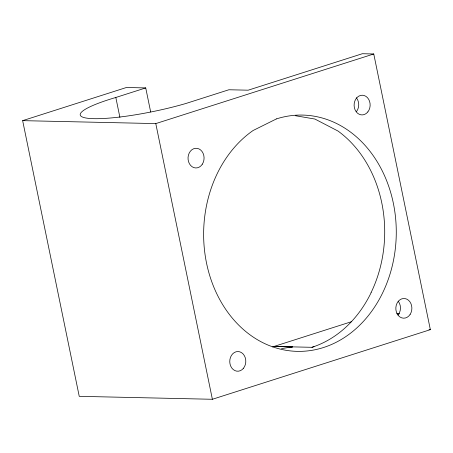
<?xml version="1.0" encoding="UTF-8"?>
<svg xmlns="http://www.w3.org/2000/svg" width="453" height="453" viewBox="0 0 453 453"><rect width="100%" height="100%" fill="white"/><g stroke="black" fill="none" stroke-linecap="round" stroke-linejoin="round"><path stroke-width="0.68" d="M272.564 346.913L351.46 321.709M145.73 87.922L115.821 97.474A72.22 11.297 -11.6 0 0 89.547 118.46A72.22 11.297 -11.6 0 0 186.138 103.414L228.89 89.762L248.17 90.187L362.349 53.72L373.759 53.975L430.35 329.659L212.378 399.28L79.241 396.33L22.65 120.645L126.449 87.491L145.73 87.922L150.668 111.959M22.65 120.645L155.787 123.595L373.759 53.975M289.92 347.74L292.604 346.879L312.004 347.309L314.031 346.658M281.5 348.584L292.604 346.879L274.076 346.409M396.777 313.736L399.484 313.793M429.008 329.625L430.35 329.659M273.906 346.483L292.604 346.879M295.549 115.742L314.88 119.037L337.978 131.025A118.188 96.161 -88.6 0 1 371.064 292.644M155.787 123.595L212.378 399.28M115.821 97.474L119.909 117.389M371.12 292.683A118.131 96.279 -88.7 0 1 311.998 347.275M356.352 97.746A9.847 8.024 -88.7 0 1 356.432 111.67M398.204 301.166A9.847 8.024 -88.7 0 1 398.028 315.095M276.483 118.89L253.102 130.504A118.176 96.308 -88.7 0 0 243.476 329.58A118.176 96.308 -88.7 0 0 394.535 254.507A118.176 96.308 -88.7 0 0 276.483 118.89M202.344 164.162A9.847 8.024 -88.7 0 0 197.225 148.363A9.847 8.024 -88.7 0 0 188.59 161.823A9.847 8.024 -88.7 0 0 202.344 164.162M367.842 111.919A9.847 8.024 -88.7 0 0 364.15 95.521A9.847 8.024 -88.7 0 0 354.388 107.769A9.847 8.024 -88.7 0 0 367.842 111.919M243.471 368.261A9.847 8.024 -88.7 0 0 239.83 351.839A9.847 8.024 -88.7 0 0 230.033 364.048A9.847 8.024 -88.7 0 0 243.471 368.261M410.146 314.382A9.847 8.024 -88.7 0 0 405.027 298.584A9.847 8.024 -88.7 0 0 396.392 312.049A9.847 8.024 -88.7 0 0 410.146 314.382"/></g></svg>
